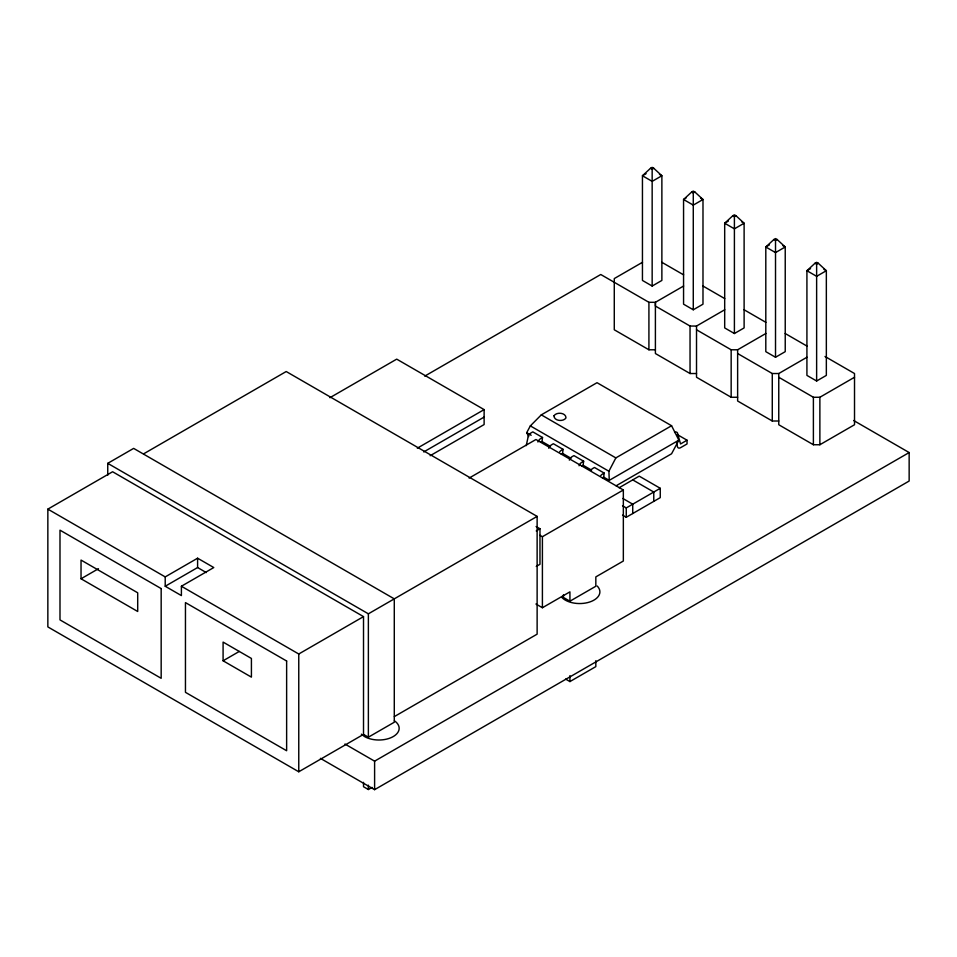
<?xml version="1.0" encoding="UTF-8"?>
<svg xmlns="http://www.w3.org/2000/svg" width="957" height="957" viewBox="0 0 957 957"><rect width="100%" height="100%" fill="white"/><g stroke="black" fill="none" stroke-linecap="round" stroke-linejoin="round"><path stroke-width="1.44" d="M540.729 442.254L541.997 441.524L542.523 437.481L532.81 431.87L531.015 432.911A4.582 2.644 -60 0 0 527.774 438.521L526.23 445.639M561.292 454.12L562.56 453.391L563.087 449.347L553.373 443.737L551.579 444.778A4.582 2.644 -60 0 0 548.768 448.271M581.844 465.999L583.112 465.258L583.638 461.214L573.937 455.616L572.13 456.645A4.582 2.644 -60 0 0 569.331 460.138M602.408 477.866L603.676 477.136L604.202 473.093L594.488 467.483L592.694 468.511A4.582 2.644 -60 0 0 591.079 469.947M678.872 440.16L609.262 480.354L608.903 471.239L615.853 457.901L671.575 425.733L678.872 440.16L671.575 453.774L616.117 485.797M528.695 436.619L526.697 432.684L530.345 425.889L541.303 414.86L597.024 382.692L671.575 425.733M650.545 168.276L642.446 175.753L642.446 280.437L652.16 286.047L661.873 280.437L661.873 175.753L653.775 168.276L652.16 167.343L650.545 168.276L652.16 169.21L653.775 168.276M691.66 192.022L683.561 199.499L683.561 304.182L693.275 309.781L702.988 304.182L702.988 199.499L694.89 192.022L693.275 191.089L691.66 192.022L693.275 192.955L694.89 192.022M732.787 215.756L724.688 223.232L724.688 327.916L734.402 333.526L744.115 327.916L744.115 223.232L736.017 215.756L734.402 214.823L732.787 215.756L734.402 216.689L736.017 215.756M773.902 239.501L765.803 246.978L765.803 351.662L775.517 357.26L785.23 351.662L785.23 246.978L777.132 239.501L775.517 238.568L773.902 239.501L775.517 240.434L777.132 239.501M815.017 263.235L806.918 270.711L806.918 375.395L816.632 381.006L826.346 375.395L826.346 270.711L818.247 263.235L816.632 262.302L815.017 263.235L816.632 264.168L818.247 263.235M107.746 475.234L107.746 463.344L133.645 448.39L394.284 598.867L394.284 722.236L368.373 737.189L363.516 734.39L298.763 771.773L47.85 626.907L47.85 509.136L112.603 471.753L363.516 616.619L363.516 734.39M143.646 453.833L286.203 371.531L537.128 516.397L537.128 634.156L394.344 716.59M646.095 173.66L642.446 175.753L652.16 181.363L661.873 175.753L659.445 174.353M329.902 397.705L396.712 359.138L484.122 409.608L484.122 424.561L430.16 455.711M685.99 198.099L683.561 199.499L693.275 205.109L702.988 199.499L700.56 198.099M424.741 376.125L600.757 274.503L648.918 302.304L655.401 302.304L683.621 286.011M81.034 578.77L137.7 611.487L137.7 592.79L81.034 560.072L81.034 578.77L98.475 568.709M642.506 262.278L614.274 278.571L614.274 329.782L648.918 349.784L655.401 349.784M728.325 221.139L724.688 223.232L734.402 228.843L744.115 223.232L741.687 221.833M165.214 576.904L197.597 558.206L213.782 567.549L181.399 586.246L181.399 595.589L165.214 586.246L165.214 576.904L47.85 509.136M165.214 586.246L197.597 567.549L206.305 572.585M417.312 448.175L484.122 409.608M769.44 244.872L765.803 246.978L775.517 252.588L785.23 246.978L782.802 245.578M423.736 451.943L484.122 417.085M696.517 373.529L690.045 373.529L655.401 353.528L655.401 302.304L655.401 306.049L690.045 326.05L696.517 326.05L724.748 309.745M810.567 268.618L806.918 270.711L816.632 276.322L826.346 270.711L823.917 269.312M469.121 478.081L535.932 439.514L623.342 489.984L623.342 561.017L595.828 576.904L595.828 586.246L569.929 601.199L563.446 597.467L563.446 594.787M542.523 437.481L540.729 438.521A4.582 2.644 -60 0 0 537.93 442.002M563.087 449.347L561.292 450.388A4.582 2.644 -60 0 0 559.666 451.824M696.517 329.782L731.16 349.784L737.632 349.784L765.863 333.491M223.089 660.785L251.416 677.137L251.416 658.452L223.089 642.087L223.089 660.785L239.274 651.442M583.638 461.214L581.844 462.255A4.582 2.644 -60 0 0 579.045 465.748M604.202 473.093L602.408 474.122A4.582 2.644 -60 0 0 600.793 475.557M737.632 353.528L772.275 373.529L778.759 373.529L806.978 357.224M181.399 586.246L298.763 654.002L363.516 616.619M107.746 463.344L368.373 613.82L537.128 516.397M676.539 443.079L677.329 445.818A4.582 2.644 -60 0 0 680.571 447.685L687.042 443.952L687.042 440.208L680.571 443.952L677.795 434.334A4.582 2.644 -60 0 0 674.553 432.468M536.243 530.92L539.975 528.766L539.975 564.283L536.243 566.436M619.119 487.747L639.204 476.143L660.258 488.297L660.258 497.64L626.261 517.27L622.54 515.129M539.975 535.31L542.404 536.71L623.342 489.984M622.54 505.786L626.261 507.928L660.258 488.297M778.759 377.261L813.39 397.263L819.874 397.263L854.517 377.261M778.759 373.529L778.759 424.741L813.39 444.742L819.874 444.742L854.517 424.741L854.517 373.529L825.006 356.494M535.932 604.011L542.404 607.743L569.929 591.857L569.929 601.199M344.939 744.032L374.606 761.162L909.15 452.553L909.15 481.036L374.606 789.657L320.416 758.363M363.516 782.359L363.516 786.726L368.373 789.525L372.082 787.396M565.611 679.087L569.929 681.575L595.828 666.622L595.828 660.677M696.517 326.05L696.517 377.261L731.16 397.263L737.632 397.263M737.632 349.784L737.632 401.007L772.275 421.008L778.759 421.008M661.813 262.278L683.621 274.862M702.928 286.011L724.748 298.608M744.056 309.745L765.863 322.342M785.171 333.491L806.978 346.087M853.668 420.518L909.15 452.553M677.329 434.61L687.042 440.208M541.303 414.86L615.853 457.901M632.733 479.888L653.775 492.042L653.775 501.384M530.345 425.889L608.903 471.239M526.697 432.684L531.171 435.268M541.997 441.524L550.431 446.393M562.56 453.391L570.994 458.259M583.112 465.258L591.558 470.126M603.676 477.136L609.262 480.354M622.828 498.465L632.733 504.183L632.733 513.538M536.099 526.529L539.975 528.766M361.351 734.163L364.569 736.579A20.264 11.699 0 0 0 392.585 736.938A20.264 11.699 0 0 0 394.416 720.788M819.874 397.263L819.874 444.742M816.632 264.168L816.632 381.006M813.39 397.263L813.39 444.742M775.517 240.434L775.517 357.26M772.275 373.529L772.275 421.008M734.402 216.689L734.402 333.526M731.16 349.784L731.16 397.263M693.275 192.955L693.275 309.781M690.045 326.05L690.045 373.529M652.16 169.21L652.16 286.047M648.918 302.304L648.918 349.784M626.261 507.928L626.261 517.27M569.929 675.63L569.929 681.575M542.404 536.71L542.404 607.743M374.606 761.162L374.606 789.657M368.373 613.82L368.373 737.189M368.373 785.171L368.373 789.525M298.763 654.002L298.763 771.773M197.597 558.206L197.597 567.549M597.18 586.007A20.264 11.699 0 0 1 589.763 601.989A20.264 11.699 0 0 1 562.094 597.706M553.995 415.781C553.924 421.14 563.47 421.977 565.994 417.922C566.066 412.563 556.519 411.725 553.995 415.781M161.171 588.579L59.992 530.166L59.992 619.897L161.171 678.31L161.171 588.579M286.633 661.012L185.455 602.599L185.455 692.33L286.633 750.743L286.633 661.012"/></g></svg>
